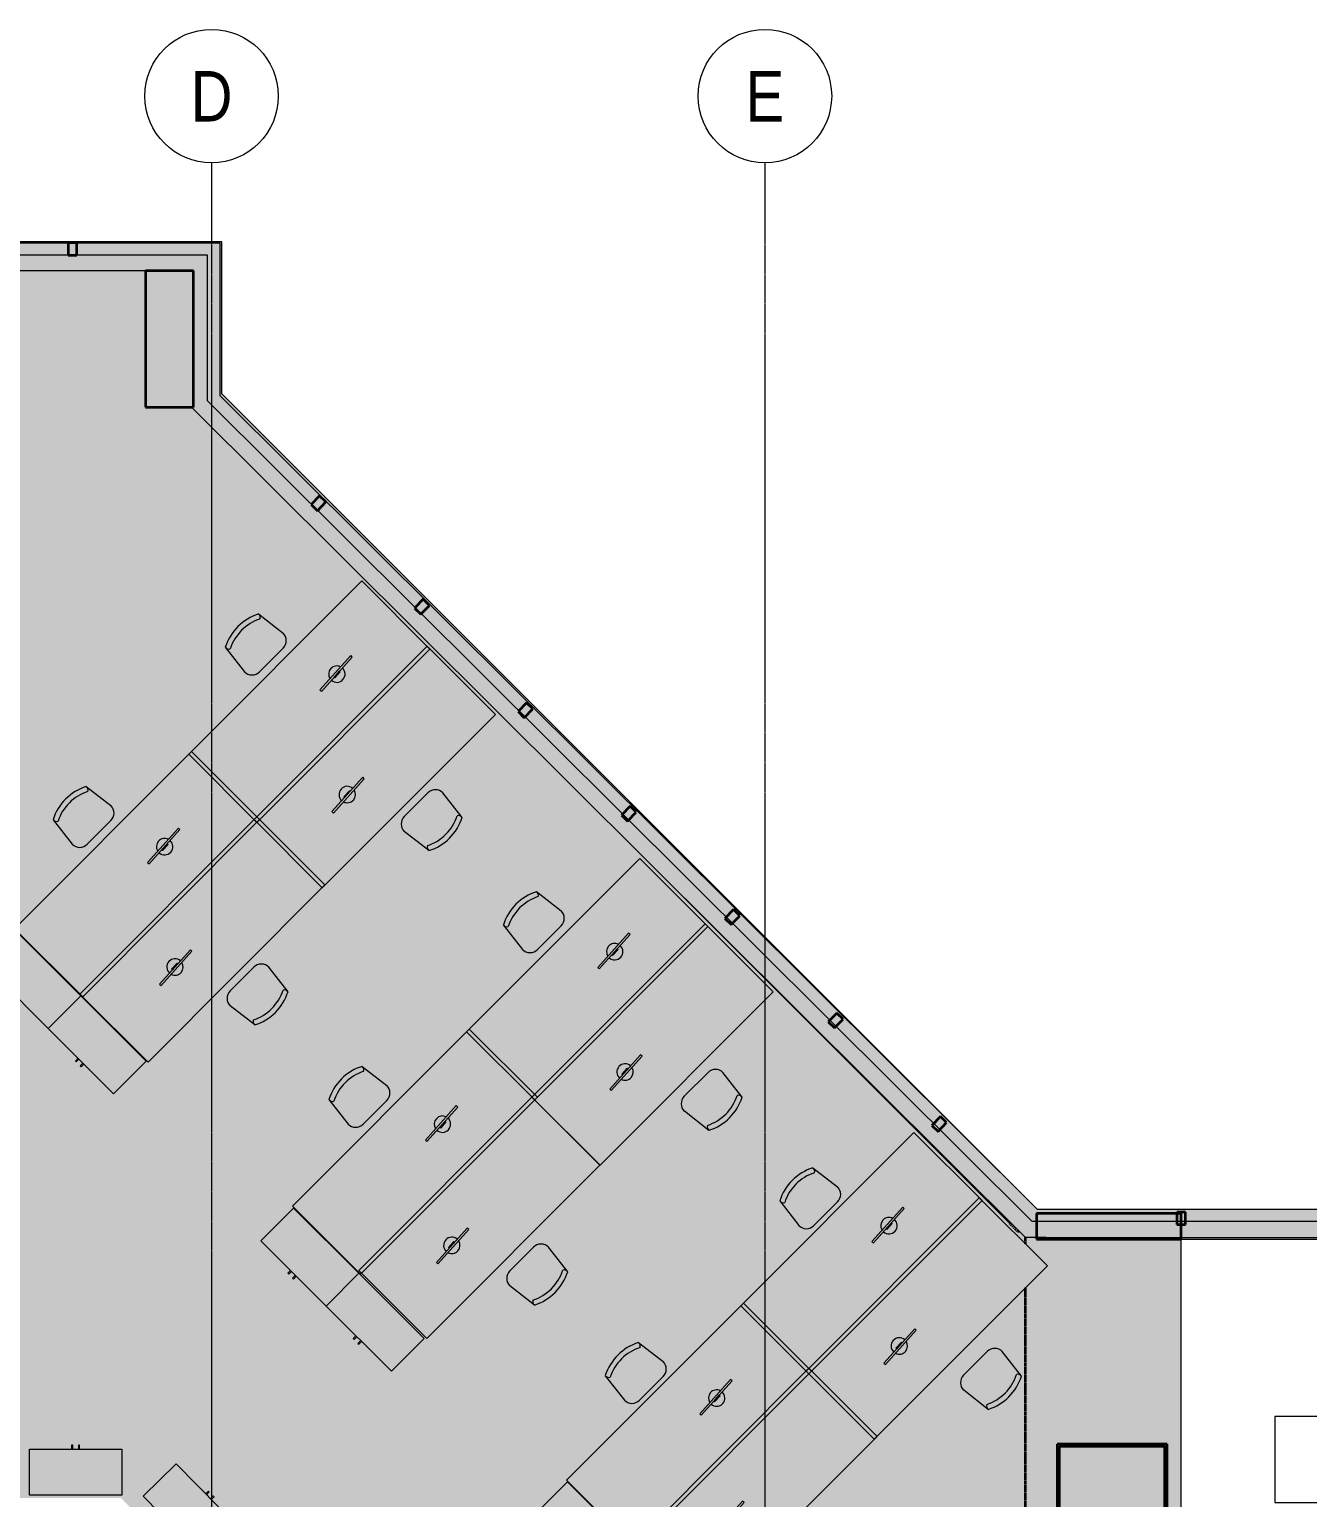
# Model space of a CAD drawing. Header units: millimetres. Extents: x -31381 to 39197, y -15686 to 26001.
# Drawn here: x 5791 to 18242, y 11701 to 26001 of the extents above; entities that cross this region are included whole.
import ezdxf

# ---------------------------------------------------------------- set-up
doc = ezdxf.new("R2010")
doc.units = ezdxf.units.MM
doc.linetypes.add('BVNDH-Dash', pattern=[6, 3, -3])
doc.linetypes.add('BVNDH-Grid Line', pattern=[22.225, 12.7, -3.175, 3.175, -3.175])
for name, color, linetype, lineweight in [('A-AREA', 32, 'BVNDH-Dash', 35), ('A-COLS', 52, 'Continuous', 13), ('A-DETL-GENF', 92, 'Continuous', 9), ('A-DETL-THIN', 151, 'Continuous', 9), ('A-WALL', 113, 'Continuous', 13), ('A-WALL-PATT', 111, 'Continuous', 13), ('G-IMPT', 8, 'Continuous', 9), ('I-FURN', 30, 'Continuous', 13), ('I-WALL', 2, 'Continuous', 13), ('Q-CASE', 31, 'Continuous', 9), ('S-GRID', 1, 'Continuous', 9), ('S-GRID-IDEN', 1, 'Continuous', 9)]:
    doc.layers.add(name, color=color, linetype=linetype, lineweight=lineweight)
doc.styles.add('Arial Narrow', font='ARIALN.TTF', dxfattribs={"height": 491.641337})

# ---------------------------------------------------------------- blocks, each defined once
blk = doc.blocks.new('Desk - Arup Desk-682448-Level 9 201 Kent St 1_100')
at = {"layer": 'I-FURN', "lineweight": 9}
for p, q in [((1955, 850), (-431, 850)), ((-431, 850), (-431, -88)), ((1955, -88), (1955, 850)), ((159, 369), (608, 393)), ((159, 369), (160, 349)), ((609, 373), (160, 349)), ((344, 389), (424, 393)), ((345, 379), (344, 389)), ((425, 384), (345, 379)), ((424, 393), (425, 384)), ((609, 373), (608, 393)), ((-431, -88), (1955, -88))]:
    blk.add_line(p, q, dxfattribs=at)
for start, end in [(3, 183), (198, 348)]:
    blk.add_arc((383, 381), 80, start, end, dxfattribs=at)
blk = doc.blocks.new('Desk - Arup Desk-682449-Level 9 201 Kent St 1_100')
at = {"layer": 'I-FURN', "lineweight": 9}
for p, q in [((1955, 850), (-431, 850)), ((-431, 850), (-431, -88)), ((1955, -88), (1955, 850)), ((159, 369), (608, 393)), ((159, 369), (160, 349)), ((609, 373), (160, 349)), ((344, 389), (424, 393)), ((345, 379), (344, 389)), ((425, 384), (345, 379)), ((424, 393), (425, 384)), ((609, 373), (608, 393)), ((-431, -88), (1955, -88))]:
    blk.add_line(p, q, dxfattribs=at)
for start, end in [(3, 183), (198, 348)]:
    blk.add_arc((383, 381), 80, start, end, dxfattribs=at)
blk = doc.blocks.new('Chair-Desk - Chair-Desk-400354-Level 9 201 Kent St 1_100')
at = {"layer": 'I-FURN', "lineweight": 9}
for p, q in [((-229, 0), (-266, 302)), ((-164, 405), (163, 405)), ((229, 0), (266, 302))]:
    blk.add_line(p, q, dxfattribs=at)
for centre, radius, start, end in [((-164, 302), 103, 90, 180), ((163, 302), 103, 360, 90), ((-186, 7), 43.1, 116.8148, 189.0029), ((0, 447), 451, 242.9089, 297.0911), ((186, 7), 43.1, 350.9971, 63.1852), ((0, 447), 502, 242.9089, 297.0911)]:
    blk.add_arc(centre, radius, start, end, dxfattribs=at)
blk = doc.blocks.new('Desk - Arup Desk-682450-Level 9 201 Kent St 1_100')
at = {"layer": 'I-FURN', "lineweight": 9}
for p, q in [((1981, 850), (-457, 850)), ((-457, 850), (-457, -88)), ((1981, -88), (1981, 850)), ((159, 369), (608, 393)), ((159, 369), (160, 349)), ((609, 373), (160, 349)), ((344, 389), (424, 393)), ((345, 379), (344, 389)), ((425, 384), (345, 379)), ((424, 393), (425, 384)), ((609, 373), (608, 393)), ((-457, -88), (1981, -88))]:
    blk.add_line(p, q, dxfattribs=at)
for start, end in [(3, 183), (198, 348)]:
    blk.add_arc((383, 381), 80, start, end, dxfattribs=at)
blk = doc.blocks.new('Desk - Arup Desk-682451-Level 9 201 Kent St 1_100')
at = {"layer": 'I-FURN', "lineweight": 9}
for p, q in [((1981, 850), (-457, 850)), ((-457, 850), (-457, -88)), ((1981, -88), (1981, 850)), ((159, 369), (608, 393)), ((159, 369), (160, 349)), ((609, 373), (160, 349)), ((344, 389), (424, 393)), ((345, 379), (344, 389)), ((425, 384), (345, 379)), ((424, 393), (425, 384)), ((609, 373), (608, 393)), ((-457, -88), (1981, -88))]:
    blk.add_line(p, q, dxfattribs=at)
for start, end in [(3, 183), (198, 348)]:
    blk.add_arc((383, 381), 80, start, end, dxfattribs=at)
blk = doc.blocks.new('Desk - Arup Desk-682452-Level 9 201 Kent St 1_100')
at = {"layer": 'I-FURN', "lineweight": 9}
for p, q in [((1955, 850), (-431, 850)), ((-431, 850), (-431, -88)), ((1955, -88), (1955, 850)), ((159, 369), (608, 393)), ((159, 369), (160, 349)), ((609, 373), (160, 349)), ((344, 389), (424, 393)), ((345, 379), (344, 389)), ((425, 384), (345, 379)), ((424, 393), (425, 384)), ((609, 373), (608, 393)), ((-431, -88), (1955, -88))]:
    blk.add_line(p, q, dxfattribs=at)
for start, end in [(3, 183), (198, 348)]:
    blk.add_arc((383, 381), 80, start, end, dxfattribs=at)
blk = doc.blocks.new('Desk - Arup Desk-682453-Level 9 201 Kent St 1_100')
at = {"layer": 'I-FURN', "lineweight": 9}
for p, q in [((1981, 850), (-457, 850)), ((-457, 850), (-457, -88)), ((1981, -88), (1981, 850)), ((159, 369), (608, 393)), ((159, 369), (160, 349)), ((609, 373), (160, 349)), ((344, 389), (424, 393)), ((345, 379), (344, 389)), ((425, 384), (345, 379)), ((424, 393), (425, 384)), ((609, 373), (608, 393)), ((-457, -88), (1981, -88))]:
    blk.add_line(p, q, dxfattribs=at)
for start, end in [(3, 183), (198, 348)]:
    blk.add_arc((383, 381), 80, start, end, dxfattribs=at)
blk = doc.blocks.new('Desk - Arup Desk-682454-Level 9 201 Kent St 1_100')
at = {"layer": 'I-FURN', "lineweight": 9}
for p, q in [((1955, 850), (-431, 850)), ((-431, 850), (-431, -88)), ((1955, -88), (1955, 850)), ((159, 369), (608, 393)), ((159, 369), (160, 349)), ((609, 373), (160, 349)), ((344, 389), (424, 393)), ((345, 379), (344, 389)), ((425, 384), (345, 379)), ((424, 393), (425, 384)), ((609, 373), (608, 393)), ((-431, -88), (1955, -88))]:
    blk.add_line(p, q, dxfattribs=at)
for start, end in [(3, 183), (198, 348)]:
    blk.add_arc((383, 381), 80, start, end, dxfattribs=at)
blk = doc.blocks.new('Desk - Arup Desk-682455-Level 9 201 Kent St 1_100')
at = {"layer": 'I-FURN', "lineweight": 9}
for p, q in [((1955, 850), (-431, 850)), ((-431, 850), (-431, -88)), ((1955, -88), (1955, 850)), ((159, 369), (608, 393)), ((159, 369), (160, 349)), ((609, 373), (160, 349)), ((344, 389), (424, 393)), ((345, 379), (344, 389)), ((425, 384), (345, 379)), ((424, 393), (425, 384)), ((609, 373), (608, 393)), ((-431, -88), (1955, -88))]:
    blk.add_line(p, q, dxfattribs=at)
for start, end in [(3, 183), (198, 348)]:
    blk.add_arc((383, 381), 80, start, end, dxfattribs=at)
blk = doc.blocks.new('Desk - Arup Desk-682456-Level 9 201 Kent St 1_100')
at = {"layer": 'I-FURN', "lineweight": 9}
for p, q in [((1981, 850), (-457, 850)), ((-457, 850), (-457, -88)), ((1981, -88), (1981, 850)), ((159, 369), (608, 393)), ((159, 369), (160, 349)), ((609, 373), (160, 349)), ((344, 389), (424, 393)), ((345, 379), (344, 389)), ((425, 384), (345, 379)), ((424, 393), (425, 384)), ((609, 373), (608, 393)), ((-457, -88), (1981, -88))]:
    blk.add_line(p, q, dxfattribs=at)
for start, end in [(3, 183), (198, 348)]:
    blk.add_arc((383, 381), 80, start, end, dxfattribs=at)
blk = doc.blocks.new('Desk - Arup Desk-682457-Level 9 201 Kent St 1_100')
at = {"layer": 'I-FURN', "lineweight": 9}
for p, q in [((1955, 850), (-431, 850)), ((-431, 850), (-431, -88)), ((1955, -88), (1955, 850)), ((159, 369), (608, 393)), ((159, 369), (160, 349)), ((609, 373), (160, 349)), ((344, 389), (424, 393)), ((345, 379), (344, 389)), ((425, 384), (345, 379)), ((424, 393), (425, 384)), ((609, 373), (608, 393)), ((-431, -88), (1955, -88))]:
    blk.add_line(p, q, dxfattribs=at)
for start, end in [(3, 183), (198, 348)]:
    blk.add_arc((383, 381), 80, start, end, dxfattribs=at)
blk = doc.blocks.new('Desk - Arup Desk-682458-Level 9 201 Kent St 1_100')
at = {"layer": 'I-FURN', "lineweight": 9}
for p, q in [((1981, 850), (-457, 850)), ((-457, 850), (-457, -88)), ((1981, -88), (1981, 850)), ((159, 369), (608, 393)), ((159, 369), (160, 349)), ((609, 373), (160, 349)), ((344, 389), (424, 393)), ((345, 379), (344, 389)), ((425, 384), (345, 379)), ((424, 393), (425, 384)), ((609, 373), (608, 393)), ((-457, -88), (1981, -88))]:
    blk.add_line(p, q, dxfattribs=at)
for start, end in [(3, 183), (198, 348)]:
    blk.add_arc((383, 381), 80, start, end, dxfattribs=at)
blk = doc.blocks.new('B  - 500deep-400395-Level 9 201 Kent St 1_100')
at = {"layer": 'Q-CASE'}
for p, q in [((-406, -169), (-406, 281)), ((-406, 281), (494, 281)), ((494, 281), (494, -169)), ((494, -169), (-406, -169)), ((5, -169), (5, -207)), ((5, -207), (17, -207)), ((17, -207), (17, -169)), ((71, -169), (71, -207)), ((71, -207), (84, -207)), ((84, -207), (84, -169))]:
    blk.add_line(p, q, dxfattribs=at)
blk = doc.blocks.new('Desk - Arup Desk-682470-Level 9 201 Kent St 1_100')
at = {"layer": 'I-FURN', "lineweight": 9}
for p, q in [((1955, 850), (-431, 850)), ((-431, 850), (-431, -88)), ((1955, -88), (1955, 850)), ((159, 369), (608, 393)), ((159, 369), (160, 349)), ((609, 373), (160, 349)), ((344, 389), (424, 393)), ((345, 379), (344, 389)), ((425, 384), (345, 379)), ((424, 393), (425, 384)), ((609, 373), (608, 393)), ((-431, -88), (1955, -88))]:
    blk.add_line(p, q, dxfattribs=at)
for start, end in [(3, 183), (198, 348)]:
    blk.add_arc((383, 381), 80, start, end, dxfattribs=at)
blk = doc.blocks.new('Walls 1 - 140902 Building Facade_sat-1083296-Level 9 201 Kent St 1_100')
at = {"layer": 'G-IMPT', "lineweight": 13}
h = blk.add_hatch(color=254, dxfattribs=at)
h.paths.add_polyline_path([(8026, -11406), (33252, -11406), (34573, -10063), (35857, -10063), (36143, -10349), (35859, -10055), (34759, -10055), (34759, -9943), (34522, -9943), (33202, -11286), (-28885, -11286), (-28885, 22446), (-27552, 23804), (7527, 23803), (7528, 22384), (15558, 14390), (20648, 14390), (34759, 14388), (34759, 14508), (15608, 14510), (7648, 22434), (7647, 23923), (-27602, 23924), (-29005, 22495), (-29005, -11406), (6974, -11406)], flags=0)
h.paths.add_polyline_path([(35839, 14508), (37477, 16146), (37477, 16155), (35830, 14508)], flags=0)
blk.add_hatch(color=254, dxfattribs=at).paths.add_polyline_path([(-28885, -11286), (880, -11286), (880, -11131), (-28730, -11131), (-28730, 22383), (-27487, 23649), (7390, 23648), (7390, 22321), (7373, 22321), (7373, 22319), (15494, 14235), (34462, 14235), (34462, 14375), (34562, 14375), (34562, 14233), (34663, 14233), (34663, 14388), (29062, 14388), (15558, 14391), (7528, 22384), (7527, 23803), (-27553, 23803), (-28885, 22446), (-28885, -11142)], flags=0)
at = {"layer": 'A-WALL', "color": 47, "lineweight": 35}
for p, q in [((6253, 23922), (6168, 23922)), ((6168, 23922), (6168, 23802)), ((6253, 23802), (6253, 23922)), ((6168, 23802), (6253, 23802)), ((8619, 21458), (8536, 21372)), ((8680, 21398), (8619, 21458)), ((8536, 21372), (8597, 21312)), ((8597, 21312), (8680, 21398)), ((9627, 20450), (9543, 20364)), ((9688, 20391), (9627, 20450)), ((9543, 20364), (9604, 20305)), ((9604, 20305), (9688, 20391)), ((10634, 19443), (10551, 19356)), ((10551, 19356), (10612, 19297)), ((10612, 19297), (10695, 19383)), ((10695, 19383), (10634, 19443)), ((11642, 18435), (11558, 18349)), ((11558, 18349), (11619, 18290)), ((11619, 18290), (11703, 18376)), ((11703, 18376), (11642, 18435)), ((12650, 17428), (12566, 17341)), ((12566, 17341), (12627, 17282)), ((12627, 17282), (12711, 17368)), ((12711, 17368), (12650, 17428)), ((13657, 16420), (13573, 16334)), ((13573, 16334), (13634, 16275)), ((13634, 16275), (13718, 16361)), ((13718, 16361), (13657, 16420)), ((14665, 15412), (14581, 15326)), ((14581, 15326), (14642, 15267)), ((14642, 15267), (14726, 15353)), ((14726, 15353), (14665, 15412)), ((17010, 14468), (15602, 14468)), ((15602, 14468), (15602, 14219)), ((17052, 14482), (16967, 14482)), ((16967, 14482), (16967, 14362)), ((17010, 14219), (17010, 14468)), ((17052, 14362), (17052, 14482)), ((16967, 14362), (17052, 14362)), ((15602, 14219), (17010, 14219))]:
    blk.add_line(p, q, dxfattribs=at)
at = {"layer": 'G-IMPT', "color": 67, "lineweight": 13}
for p, q in [((-27602, 23924), (7647, 23923)), ((7647, 23923), (7648, 22434)), ((7527, 23803), (-27552, 23804)), ((7528, 22384), (7527, 23803)), ((6922, 23648), (-13749, 23649)), ((7373, 22319), (7373, 22321)), ((15494, 14235), (7373, 22319)), ((15558, 14390), (7528, 22384)), ((7648, 22434), (15608, 14510)), ((15608, 14510), (34759, 14508)), ((34663, 14388), (15558, 14390)), ((15696, 14235), (15494, 14235))]:
    blk.add_line(p, q, dxfattribs=at)
blk = doc.blocks.new('Walls 1 - Walls 1-1083272-Level 9 201 Kent St 1_100')
blk.add_blockref('Walls 1 - 140902 Building Facade_sat-1083296-Level 9 201 Kent St 1_100', (0, 0))
blk = doc.blocks.new('Desk - Arup Desk-1460975-Level 9 201 Kent St 1_100')
at = {"layer": 'I-FURN', "lineweight": 9}
for p, q in [((1681, 800), (-157, 800)), ((-157, 800), (-157, -38)), ((1681, -38), (1681, 800)), ((159, 369), (608, 393)), ((159, 369), (160, 349)), ((609, 373), (160, 349)), ((344, 389), (424, 393)), ((345, 379), (344, 389)), ((425, 384), (345, 379)), ((424, 393), (425, 384)), ((609, 373), (608, 393)), ((-157, -38), (1681, -38))]:
    blk.add_line(p, q, dxfattribs=at)
for start, end in [(3, 183), (198, 348)]:
    blk.add_arc((383, 381), 80, start, end, dxfattribs=at)
blk = doc.blocks.new('Columns9 - Columns-1586540-Level 9 201 Kent St 1_100')
at = {"layer": 'A-COLS'}
blk.add_hatch(color=254, dxfattribs=at).paths.add_polyline_path([(13608, -7922), (13608, -6595), (13141, -6595), (13141, -7922), (13597, -7922)], flags=0)
at = {"layer": 'A-COLS', "color": 47, "lineweight": 35}
for p, q in [((13141, -6595), (13141, -7922)), ((13608, -6595), (13141, -6595)), ((13608, -7922), (13608, -6595)), ((13141, -7922), (13608, -7922))]:
    blk.add_line(p, q, dxfattribs=at)
blk = doc.blocks.new('Columns10 - Columns-1586795-Level 9 201 Kent St 1_100')
at = {"layer": 'A-COLS'}
blk.add_hatch(color=254, dxfattribs=at).paths.add_polyline_path([(15823, 11138), (16853, 11138), (16853, 12163), (15823, 12163)], flags=0)
at = {"layer": 'A-COLS', "color": 47, "lineweight": 35}
for p, q in [((15823, 12163), (15823, 11138)), ((16853, 12163), (15823, 12163)), ((16853, 11138), (16853, 12163)), ((15823, 11138), (16853, 11138))]:
    blk.add_line(p, q, dxfattribs=at)
blk = doc.blocks.new('Grid - Grid Head_BVNDH-294967-Level 9 201 Kent St 1_100')
at = {"layer": 'S-GRID-IDEN'}
blk.add_circle((0, 0), 6.5, dxfattribs=at)

msp = doc.modelspace()

# ---------------------------------------------------------------- hatches: boundary and pattern name
at = {"layer": 'A-DETL-GENF'}
h = msp.add_hatch(color=9, dxfattribs=at)
h.paths.add_polyline_path([(-28729.7, -11131.1), (-25160.5, -11131.1), (-25160.5, -9801.1), (-24535.5, -9801.1), (-24535.5, -11131.1), (-14359.1, -11131.1), (-14359.1, -9801.1), (-13734.1, -9801.1), (-13734.1, -11131.1), (-3550.9, -11131.1), (-3550.9, -9801.1), (-2925.9, -9801.1), (-2925.9, -11131.1), (780.2, -11131.1), (780.2, -5814.1), (880.2, -5814.1), (880.2, -542.9), (855.3, -542.9), (855.3, -4575.8), (-2473.7, -4575.8), (-2473.7, -542.9), (-2523.7, -542.9), (-2523.7, -342.9), (-1898.7, -342.9), (-1898.7, 1233.2), (-4518.7, 1233.2), (-4518.7, 708.2), (-4718.7, 708.2), (-4718.7, 858.2), (-5143.7, 858.2), (-5143.7, 1658.2), (-4718.7, 1658.2), (-4718.7, 5612.8), (-7543.7, 5612.8), (-7543.7, 4981), (-6089.3, 4981), (-6089.3, 4931), (-7543.7, 4931), (-7543.7, 4099.7), (-6089.3, 4099.7), (-6089.3, 4049.7), (-7543.7, 4049.7), (-7543.7, 3243.2), (-6089.3, 3243.2), (-6089.3, 3193.2), (-7543.7, 3193.2), (-7543.7, 2387.3), (-6089.3, 2387.3), (-6089.3, 2337.3), (-7543.7, 2337.3), (-7543.7, 1558.2), (-6093.7, 1558.2), (-6093.7, 1358.2), (-6203.7, 1358.2), (-6203.7, 1333.2), (-6843.7, 1333.2), (-6843.7, -342.9), (-4718.7, -342.9), (-4718.7, -111.8), (-4518.7, -111.8), (-4518.7, -342.9), (-3343.7, -342.9), (-3343.7, -542.9), (-3393.7, -542.9), (-3393.7, -4481.8), (-3403.7, -4481.8), (-3403.7, -4486.8), (-10713.7, -4486.8), (-10713.7, -4536.8), (-10813.7, -4536.8), (-10813.7, -4486.8), (-10833.7, -4486.8), (-10833.7, -4536.8), (-14983.7, -4536.8), (-14983.7, -361.8), (-14078.7, -361.8), (-14078.7, 11598.2), (-14148.9, 11598.2), (-14148.9, 16903.2), (-14153.7, 16903.2), (-14153.7, 17003.2), (886.3, 17003.2), (886.3, 13043.2), (-1868.3, 13043.2), (-1868.3, 11698.2), (-732.1, 11698.2), (-732.1, 11498.2), (-1698.7, 11498.2), (-1698.7, 11378.2), (-1898.7, 11378.2), (-1898.7, 11498.2), (-4518.7, 11498.2), (-4518.7, 11398.2), (-4718.7, 11398.2), (-4718.7, 11498.2), (-5943.7, 11498.2), (-5943.7, 9918.2), (-7543.7, 9918.2), (-7543.7, 9171.2), (-6089.3, 9171.2), (-6089.3, 9121.2), (-7543.7, 9121.2), (-7543.7, 8339.3), (-6089.3, 8339.3), (-6089.3, 8289.3), (-7543.7, 8289.3), (-7543.7, 7505.4), (-6089.3, 7505.4), (-6089.3, 7455.4), (-7543.7, 7455.4), (-7543.7, 6671.4), (-6089.3, 6671.4), (-6089.3, 6621.4), (-7543.7, 6621.4), (-7543.7, 5812.8), (-4718.7, 5812.8), (-4718.7, 10398.2), (-4518.7, 10398.2), (-4518.7, 9983.2), (-1898.7, 9983.2), (-1898.7, 10378.2), (-1698.7, 10378.2), (-1698.7, 10258.2), (146.3, 10258.2), (146.3, 11698.2), (6682.5, 11698.2), (9252.5, 9128.2), (12414.3, 9128.2), (12414.3, -442.9), (12364.3, -442.9), (12364.3, -541.8), (14223.3, -541.8), (14223.3, -192.9), (14323.3, -192.9), (14323.3, -442.9), (15813.8, -442.9), (15813.8, 23.8), (16853.3, 23.8), (16853.3, -442.9), (17572.5, -442.9), (17572.5, 2379.8), (14326.3, 2379.8), (14326.3, 707.1), (14323.3, 707.1), (14323.3, 607.1), (14223.3, 607.1), (14223.3, 707.1), (14226.3, 707.1), (14226.3, 2379.8), (14206.3, 2379.8), (14206.3, 2779.8), (15146.3, 2779.8), (15146.3, 2764.8), (14326.3, 2764.8), (14326.3, 2479.8), (17572.5, 2479.8), (17572.5, 5251.5), (14323.3, 5251.5), (14323.3, 3651.5), (14223.3, 3651.5), (14223.3, 5251.5), (14203.3, 5251.5), (14203.3, 5651.5), (15143.3, 5651.5), (15143.3, 5636.5), (14323.3, 5636.5), (14323.3, 5351.5), (17572.5, 5351.5), (17572.5, 8028.2), (14323.3, 8028.2), (14323.3, 6471.5), (14223.3, 6471.5), (14223.3, 8143.2), (17572.5, 8143.2), (17572.5, 8173.5), (17672.5, 8173.5), (17672.5, 7573.5), (17683.3, 7573.5), (17682.7, 8178.2), (17009.9, 8178.2), (17009.9, 14235.4), (15494.5, 14235.4), (7373.3, 22319.3), (7373.3, 22321.1), (6922.2, 22321.1), (6922.2, 23648.2), (-13748.7, 23648.2), (-13748.8, 22308.7), (-14373.8, 22308.7), (-14373.8, 23648.7), (-24548.7, 23648.2), (-24548.8, 22309), (-25173.8, 22309), (-25173.8, 23649), (-27487.6, 23648.2), (-28729.7, 22382.8), (-28729.7, -11128.9)], flags=0)
h.paths.add_polyline_path([(-28725.7, -7564.5), (-28725.7, -6925.3), (-27689.8, -6925.3), (-27689.8, -7564.5), (-27736.4, -7564.5)], flags=0)
h.paths.add_polyline_path([(826.3, -4561.8), (826.3, -542.9), (-2373.7, -542.9), (-2373.7, -4561.8), (-388.8, -4561.8)], flags=0)
h.paths.add_polyline_path([(-14341.8, -4436.8), (-10933.7, -4436.8), (-10933.7, -542.9), (-14078.7, -542.9), (-14078.7, -461.8), (-14883.7, -461.8), (-14883.7, -4436.8), (-14588.5, -4436.8)], flags=0)
h.paths.add_polyline_path([(-7633.7, -4386.8), (-5893.7, -4386.8), (-5893.7, -4278.5), (-5793.7, -4278.5), (-5793.7, -4386.8), (-3493.7, -4386.8), (-3493.7, -542.9), (-5793.7, -542.9), (-5793.7, -3516.5), (-5893.7, -3516.5), (-5893.7, -542.9), (-10713.7, -542.9), (-10713.7, -4386.8), (-7867, -4386.8)], flags=0)
h.paths.add_polyline_path([(-10813.7, -4386.8), (-10813.7, -542.9), (-10833.7, -542.9), (-10833.7, -4386.8)], flags=0)
h.paths.add_polyline_path([(-19959.8, -1009.2), (-19959.8, 19.5), (-18920.5, 19.5), (-18920.5, -1009.2), (-19944.7, -1009.2)], flags=0)
h.paths.add_polyline_path([(12233.1, -541.8), (12296.3, -541.8), (12296.3, -442.9), (12314.3, -442.9), (12314.3, 4481.2), (9381.3, 4481.2), (9381.3, -342.9), (9386.3, -342.9), (9386.3, -442.9), (11476.3, -442.9), (11476.3, -541.8)], flags=0)
h.paths.add_polyline_path([(17683.3, -541.8), (17683.3, -142.9), (17672.5, -142.9), (17672.5, -541.8)], flags=0)
h.paths.add_polyline_path([(3991.3, -524.9), (3991.3, 1468.2), (4191.3, 1468.2), (4191.3, 881), (6656.3, 881), (6656.3, 3429.5), (4191.3, 3429.5), (4191.3, 2878.2), (3991.3, 2878.2), (3991.3, 4108.2), (4191.3, 4108.2), (4191.3, 3629.5), (6656.3, 3629.5), (6656.3, 5998.2), (4191.3, 5998.2), (4191.3, 5518.2), (3991.3, 5518.2), (3991.3, 6748.2), (4191.3, 6748.2), (4191.3, 6198.2), (6656.3, 6198.2), (6656.3, 8757.1), (4191.3, 8757.1), (4191.3, 8158.2), (3991.3, 8158.2), (3991.3, 9388.2), (4191.3, 9388.2), (4191.3, 8957.1), (6656.3, 8957.1), (6656.3, 11413.2), (6571.4, 11498.2), (4191.3, 11498.2), (4191.3, 10798.2), (3991.3, 10798.2), (3991.3, 11680.2), (3983.3, 11680.2), (3983.3, 8064.2), (3991.3, 8064.2), (3991.3, 8058.2), (3983.3, 8058.2), (3983.3, 6848.2), (3991.3, 6848.2), (3991.3, 6842.2), (3983.3, 6842.2), (3983.3, 5424.2), (3991.3, 5424.2), (3991.3, 5418.2), (3983.3, 5418.2), (3983.3, 4208.2), (3991.3, 4208.2), (3991.3, 4202.2), (3983.3, 4202.2), (3983.3, 2784.2), (3991.3, 2784.2), (3991.3, 2778.2), (3983.3, 2778.2), (3983.3, 1568.2), (3991.3, 1568.2), (3991.3, 1562.2), (3983.3, 1562.2), (3983.3, -524.9)], flags=0)
h.paths.add_polyline_path([(-388.8, -342.9), (743.3, -342.9), (743.3, -202.9), (943.3, -202.9), (943.3, 842.1), (223.3, 842.1), (223.3, 867.1), (743.3, 867.1), (743.3, 1758.2), (83.8, 1758.2), (83.8, 1958.2), (743.3, 1958.2), (743.3, 4933.2), (-1698.7, 4933.2), (-1698.7, 1958.2), (-1056.2, 1958.2), (-1056.2, 1758.2), (-1698.7, 1758.2), (-1698.7, -342.9), (-765, -342.9)], flags=0)
h.paths.add_polyline_path([(433.6, -197.9), (223.3, -197.9), (223.3, -172.9), (743.3, -172.9), (743.3, -197.9)], flags=0)
h.paths.add_polyline_path([(17672.5, -22.9), (17683.3, -22.9), (17683.3, 7453.5), (17672.5, 7453.5), (17672.5, 167.1)], flags=0)
h.paths.add_polyline_path([(-4943.7, 1058.2), (-4718.7, 1058.2), (-4718.7, 1458.2), (-4943.7, 1458.2), (-4943.7, 1233.2)], flags=0)
h.paths.add_polyline_path([(-1898.7, 1433.2), (-1898.7, 4083.2), (-4518.7, 4083.2), (-4518.7, 1433.2), (-4290.2, 1433.2)], flags=0)
h.paths.add_polyline_path([(-28725.7, 3235.5), (-28725.7, 3874.7), (-27402.5, 3874.7), (-27402.5, 3419.9), (-27468.8, 3416.4), (-27467.8, 3396.4), (-27402.5, 3399.8), (-27402.5, 3235.5), (-27736.4, 3235.5)], flags=0)
h.paths.add_polyline_path([(14323.3, 3599.8), (14226.3, 3599.8), (14226.3, 3629.8), (14326.3, 3629.8), (14326.3, 3599.8)], flags=0)
h.paths.add_polyline_path([(-1898.7, 4283.2), (-1898.7, 6933.2), (-4518.7, 6933.2), (-4518.7, 4283.2), (-4502.2, 4283.2)], flags=0)
h.paths.add_polyline_path([(9401.3, 4601.2), (9406.3, 4601.2), (9406.3, 9008.2), (9401.3, 9008.2), (9401.3, 4615.2)], flags=0)
h.paths.add_polyline_path([(-1637.2, 5133.2), (743.3, 5133.2), (743.3, 5578.2), (943.3, 5578.2), (943.3, 6393.2), (743.3, 6393.2), (743.3, 6758.2), (-1698.7, 6758.2), (-1698.7, 5133.2)], flags=0)
h.paths.add_polyline_path([(-388.8, 6958.2), (743.3, 6958.2), (743.3, 7843.2), (943.3, 7843.2), (943.3, 8643.2), (743.3, 8643.2), (743.3, 9483.2), (-673.7, 9483.2), (-673.7, 8358.2), (-1698.7, 8358.2), (-1698.7, 6958.2)], flags=0)
h.paths.add_polyline_path([(-4518.7, 7133.2), (-1898.7, 7133.2), (-1898.7, 9783.2), (-4518.7, 9783.2), (-4518.7, 8358.2)], flags=0)
h.paths.add_polyline_path([(-873.7, 8558.2), (-873.7, 9483.2), (-1698.7, 9483.2), (-1698.7, 8558.2), (-1082.1, 8558.2)], flags=0)
h.paths.add_polyline_path([(-27402.5, 8636.5), (-28725.7, 8636.5), (-28725.7, 9275.7), (-27402.5, 9275.7), (-27402.5, 8657.2)], flags=0)
h.paths.add_polyline_path([(9381.3, 8971.1), (9381.3, 9028.2), (9324.2, 9028.2), (9344.8, 9007.6)], flags=0)
h.paths.add_polyline_path([(346.3, 9683.2), (743.3, 9683.2), (743.3, 11498.2), (346.3, 11498.2), (346.3, 10058.2), (-1698.7, 10058.2), (-1698.7, 9683.2), (146.3, 9683.2)], flags=0)
h.paths.add_polyline_path([(16853.3, 11157.2), (15803.3, 11157.2), (15803.3, 12222.2), (16873.3, 12222.2), (16873.3, 11157.2)], flags=0)
h.paths.add_polyline_path([(-19959.8, 11203.6), (-19959.8, 12171.3), (-18920.5, 12171.3), (-18920.5, 11203.6), (-19321.8, 11203.6)], flags=0)
h.paths.add_polyline_path([(-4518.7, 11698.2), (-2068.3, 11698.2), (-2068.3, 16903.2), (-10083.5, 16903.2), (-10083.5, 11698.2), (-6268.3, 11698.2), (-6268.3, 16898.2), (-6068.3, 16898.2), (-6068.3, 11698.2), (-4596.2, 11698.2)], flags=0)
h.paths.add_polyline_path([(-13010.8, 11698.2), (-10283.5, 11698.2), (-10283.5, 16903.2), (-14048.9, 16903.2), (-14048.9, 11698.2), (-13643.7, 11698.2)], flags=0)
h.paths.add_polyline_path([(3943.3, 11703.2), (963.3, 11703.2), (963.3, 11718.2), (3971.3, 11718.2), (3971.3, 11703.2), (3961.3, 11703.2)], flags=0)
h.paths.add_polyline_path([(743.3, 13143.2), (786.3, 13143.2), (786.3, 16903.2), (-1868.3, 16903.2), (-1868.3, 13143.2), (346.3, 13143.2)], flags=0)
h.paths.add_polyline_path([(15608, 14510.4), (7667.4, 22451), (7667.4, 23931), (-27592.6, 23931), (-27599.6, 23924), (7646.7, 23923.1), (7648.2, 22433.7), (15595.6, 14522.7)], flags=0)
h.paths.add_polyline_path([(-27688.8, 19436.5), (-28725.7, 19436.5), (-28725.7, 20075.7), (-27688.8, 20075.7), (-27688.8, 19894.9)], flags=0)
h.paths.add_polyline_path([(-3077.4, 22306.3), (-3573.7, 22306.3), (-3573.7, 23646.3), (-2948.7, 23646.3), (-2948.7, 22306.3), (-3060.2, 22306.3)], flags=0)
h.paths.add_polyline_path([(-28992.7, 22507.6), (-27738.8, 23784.8), (-28992.7, 22530.9)], flags=0)
at = {"layer": 'A-WALL-PATT', "lineweight": 9}
for points in [[(15803.3, 11157.2), (15823.3, 11157.2), (15823.3, 12222.2), (15803.3, 12222.2)], [(16440.4, 12202.2), (16853.3, 12202.2), (16852.9, 12222.2), (15823.3, 12222.2), (15823.3, 12202.2)], [(16853.3, 11177.2), (16873.3, 11177.2), (16873.3, 12222.2), (16853.3, 12222.2), (16853.3, 12202.2)]]:
    msp.add_hatch(color=256, dxfattribs=at).paths.add_polyline_path(points, flags=0)

# ---------------------------------------------------------------- linework, layer by layer
at = {"layer": 'A-AREA'}
for p, q in [((15339, 14373.2), (15416.5, 14295.7)), ((15416.5, 14295.7), (15434, 14295.7)), ((15494.5, 14172.5), (15494.5, 14235.4)), ((15494.5, 8143.2), (15494.5, 13745.2))]:
    msp.add_line(p, q, dxfattribs=at)
at = {"layer": 'A-DETL-THIN'}
for p, q in [((7667.4, 23931), (-27592.6, 23931)), ((7667.4, 22451), (7667.4, 23931)), ((15608, 14510.4), (7667.4, 22451)), ((17009.9, 8178.2), (17009.9, 14235.2))]:
    msp.add_line(p, q, dxfattribs=at)
at = {"layer": 'A-WALL', "lineweight": 9}
for q in [(11628.5, 18083.6), (15356.1, 14373.2)]:
    msp.add_line((15339, 14373.2), q, dxfattribs=at)
at = {"layer": 'I-WALL', "lineweight": 9}
for p, q in [((15695.9, 14235.4), (34462.3, 14235.4)), ((15695.9, 14235.4), (15715.9, 14215.4)), ((34452.3, 14215.4), (15715.9, 14215.4))]:
    msp.add_line(p, q, dxfattribs=at)
at = {"layer": 'I-WALL', "lineweight": 35}
for p, q in [((15803.3, 12222.2), (15803.3, 11157.2)), ((16873.3, 12222.2), (15803.3, 12222.2)), ((15823.3, 11177.2), (15823.3, 12202.2)), ((15823.3, 12202.2), (16853.3, 12202.2)), ((16853.3, 12202.2), (16853.3, 11177.2)), ((16873.3, 11157.2), (16873.3, 12222.2))]:
    msp.add_line(p, q, dxfattribs=at)
at = {"layer": 'S-GRID', "linetype": 'BVNDH-Grid Line'}
for p, q in [((7566.3, 24701), (7566.3, -12591)), ((12956.3, 24701), (12956.3, -12591))]:
    msp.add_line(p, q, dxfattribs=at)

# ---------------------------------------------------------------- block references
at = {"layer": 'A-COLS', "color": 67, "rotation": 359.9985502093871}
msp.add_blockref('Columns9 - Columns-1586540-Level 9 201 Kent St 1_100', (-6218.8, 30243.8), dxfattribs=at)
at = {"layer": 'A-COLS', "color": 67}
msp.add_blockref('Columns10 - Columns-1586795-Level 9 201 Kent St 1_100', (0, 38.8), dxfattribs=at)
at = {"layer": 'A-WALL', "color": 67}
msp.add_blockref('Walls 1 - Walls 1-1083272-Level 9 201 Kent St 1_100', (0, 0), dxfattribs=at)
at = {"layer": 'I-FURN', "lineweight": 9}
for name, p, rotation in [('Desk - Arup Desk-682457-Level 9 201 Kent St 1_100', (8787.7, 20261.3), 225.0349577619183), ('Chair-Desk - Chair-Desk-400354-Level 9 201 Kent St 1_100', (7861.5, 20145.5), 225.0349577457277), ('Desk - Arup Desk-682455-Level 9 201 Kent St 1_100', (8886.6, 18008.5), 45.03495776191829), ('Desk - Arup Desk-682458-Level 9 201 Kent St 1_100', (7109.7, 18581.3), 225.0349577619183), ('Chair-Desk - Chair-Desk-400354-Level 9 201 Kent St 1_100', (6183.5, 18465.5), 225.0349577457284), ('Chair-Desk - Chair-Desk-400354-Level 9 201 Kent St 1_100', (9845.3, 18164.1), 45.0349577457286), ('Desk - Arup Desk-682456-Level 9 201 Kent St 1_100', (7208.7, 16328.5), 45.03495776191829), ('Desk - Arup Desk-682454-Level 9 201 Kent St 1_100', (11494, 17558.2), 225.0349577619183), ('Chair-Desk - Chair-Desk-400354-Level 9 201 Kent St 1_100', (10569.6, 17440.7), 225.0349577457284), ('Desk - Arup Desk-682452-Level 9 201 Kent St 1_100', (11593, 15305.4), 45.03495776191829), ('Chair-Desk - Chair-Desk-400354-Level 9 201 Kent St 1_100', (8149.2, 16466), 45.0349577457286), ('Desk - Arup Desk-682453-Level 9 201 Kent St 1_100', (9816.1, 15878.2), 225.0349577619183), ('Chair-Desk - Chair-Desk-400354-Level 9 201 Kent St 1_100', (8870.2, 15739.2), 225.0349577457284), ('Chair-Desk - Chair-Desk-400354-Level 9 201 Kent St 1_100', (12573, 15439.8), 45.0349577457286), ('Desk - Arup Desk-682470-Level 9 201 Kent St 1_100', (9905.1, 13617.6), 45.03495776191829), ('Desk - Arup Desk-682448-Level 9 201 Kent St 1_100', (14165, 14890.5), 225.0349577619183), ('Chair-Desk - Chair-Desk-400354-Level 9 201 Kent St 1_100', (13261.6, 14751.9), 225.0349577457284), ('Desk - Arup Desk-682449-Level 9 201 Kent St 1_100', (14263.9, 12637.7), 45.03495776191829), ('Chair-Desk - Chair-Desk-400354-Level 9 201 Kent St 1_100', (10873.5, 13738.3), 45.0349577457286), ('Desk - Arup Desk-682451-Level 9 201 Kent St 1_100', (12487, 13210.5), 225.0349577619183), ('Chair-Desk - Chair-Desk-400354-Level 9 201 Kent St 1_100', (11562.2, 13050.4), 225.0349577457284), ('Chair-Desk - Chair-Desk-400354-Level 9 201 Kent St 1_100', (15293.8, 12722.2), 45.0349577457286), ('Desk - Arup Desk-682450-Level 9 201 Kent St 1_100', (12586, 10957.7), 45.03495776191829), ('Desk - Arup Desk-1460975-Level 9 201 Kent St 1_100', (19603, 12453.3), 180)]:
    msp.add_blockref(name, p, dxfattribs=dict(at, rotation=rotation))
at = {"layer": 'Q-CASE'}
for p, rotation in [((5745.2, 16738.7), 315.0349577622312), ((6381.9, 16102.7), 315.0349577622312), ((8451.5, 14035.7), 315.0349577622312), ((9088.3, 13399.7), 315.0349577622312), ((6285.7, 12004.1), 180), ((7446, 11559.9), 134.4939660377731), ((11122.4, 11368), 315.0349577622312)]:
    msp.add_blockref('B  - 500deep-400395-Level 9 201 Kent St 1_100', p, dxfattribs=dict(at, rotation=rotation))
at = {"layer": 'S-GRID-IDEN', "xscale": 99.99999999999993, "yscale": 99.99999999999993, "zscale": 99.99999999999993, "rotation": 180}
for p in [(7566.3, 25351), (12956.3, 25351)]:
    msp.add_blockref('Grid - Grid Head_BVNDH-294967-Level 9 201 Kent St 1_100', p, dxfattribs=at)

# ---------------------------------------------------------------- next in the draw order: texts
at = {"layer": 'S-GRID-IDEN', "char_height": 491.6, "attachment_point": 2, "line_spacing_factor": 0.968573, "style": 'Arial Narrow', "bg_fill": 3, "box_fill_scale": 1.25, "bg_fill_color": 0, "bg_fill_transparency": 0}
for s, insert, width in [('D', (7566.4, 25595.2), 486), ('E', (12956.4, 25595.2), 450)]:
    msp.add_mtext(s, dxfattribs=dict(at, insert=insert, width=width))

doc.saveas('drawing.dxf')
